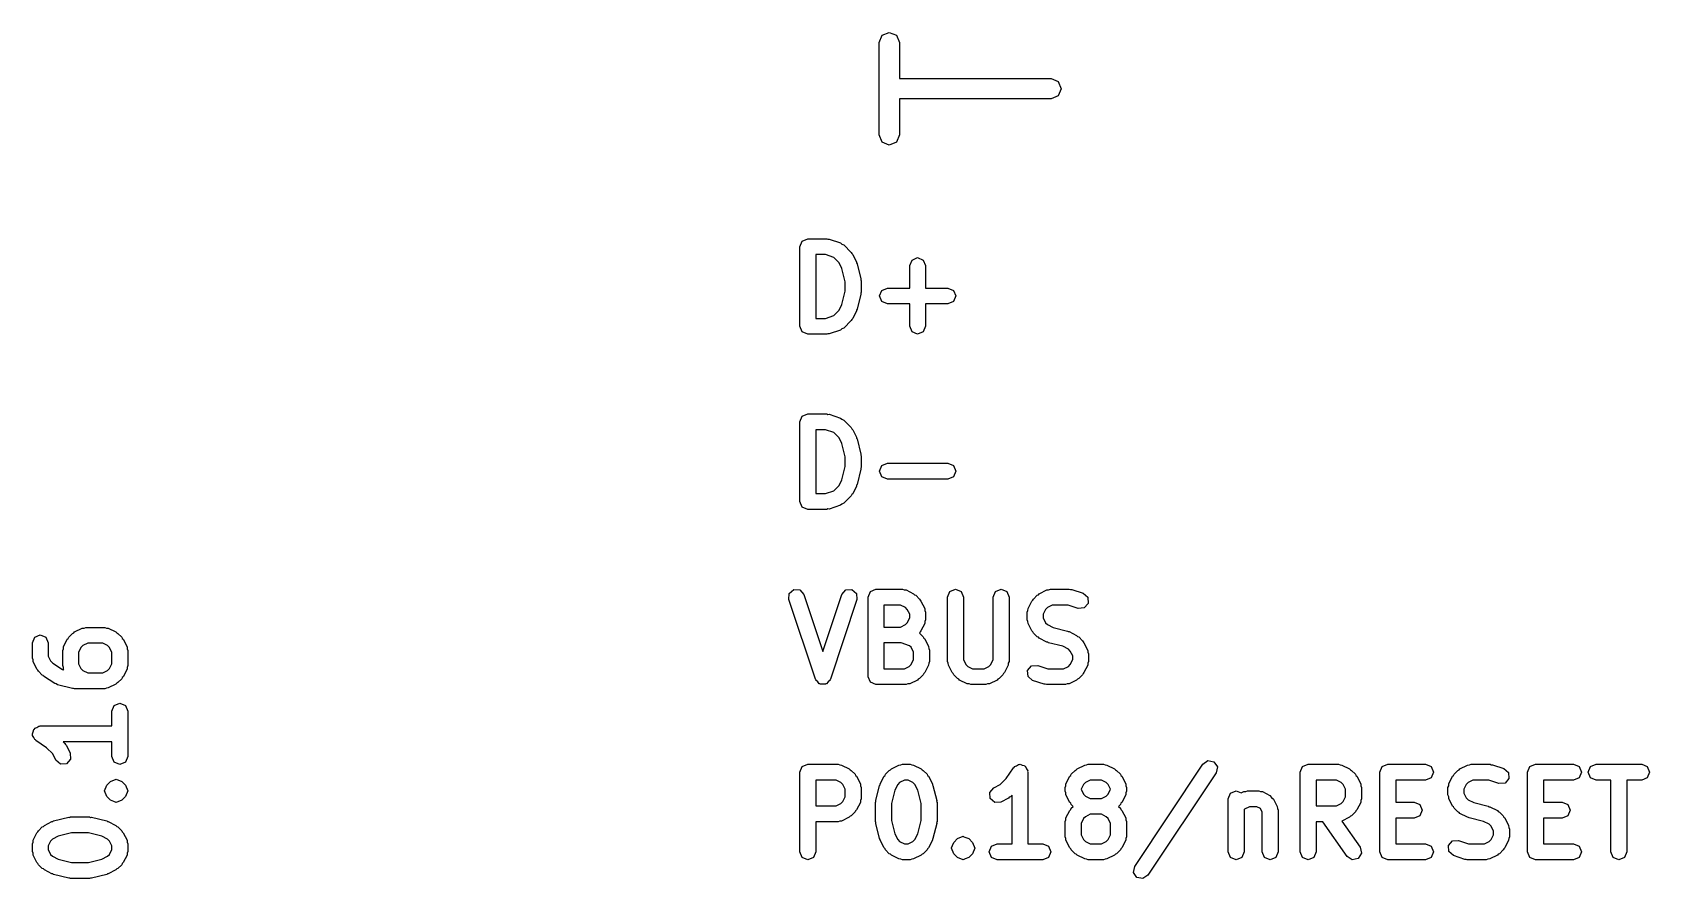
# Model space of a CAD drawing. Extents: x 39 to 89.1, y -126.8 to -88.
# Drawn here: x 49.95 to 60.11, y -99.57 to -94.26 of the extents above; entities that cross this region are included whole.
import ezdxf

# ---------------------------------------------------------------- set-up
doc = ezdxf.new("R2010")
doc.units = 0
doc.layers.add('BLACK', color=7, linetype='CONTINUOUS')

msp = doc.modelspace()

# ---------------------------------------------------------------- linework, layer by layer
at = {"layer": 'BLACK', "linetype": 'CONTINUOUS'}
for p, q in [((55.292, -94.2752), (55.3369, -94.2566)), ((55.3369, -94.2566), (55.3818, -94.2752)), ((55.2734, -94.3201), (55.292, -94.2752)), ((55.2734, -94.9006), (55.2734, -94.3201)), ((55.3818, -94.2752), (55.4004, -94.3201)), ((55.4004, -94.3201), (55.4004, -94.5468)), ((55.4004, -94.5468), (56.3529, -94.5468)), ((56.3529, -94.5468), (56.3978, -94.5654)), ((56.3978, -94.5654), (56.4164, -94.6103)), ((56.3529, -94.6738), (55.4004, -94.6738)), ((55.4004, -94.6738), (55.4004, -94.9006)), ((56.3978, -94.6552), (56.3529, -94.6738)), ((56.4164, -94.6103), (56.3978, -94.6552)), ((55.292, -94.9455), (55.2734, -94.9006)), ((55.3369, -94.9641), (55.292, -94.9455)), ((55.3818, -94.9455), (55.3369, -94.9641)), ((55.4004, -94.9006), (55.3818, -94.9455)), ((54.7747, -95.6022), (54.7893, -95.5668)), ((54.7893, -95.5668), (54.8247, -95.5522)), ((54.8247, -95.5522), (54.9437, -95.5522)), ((54.9437, -95.5522), (54.9513, -95.5553)), ((54.9513, -95.5553), (54.9595, -95.5547)), ((54.9595, -95.5547), (55.0309, -95.5786)), ((55.0309, -95.5786), (55.0397, -95.5862)), ((55.0397, -95.5862), (55.0505, -95.5906)), ((54.7747, -96.1022), (54.7747, -95.6022)), ((54.9356, -95.6522), (54.8747, -95.6522)), ((54.8747, -95.6522), (54.8747, -96.0522)), ((54.9881, -95.6697), (54.9356, -95.6522)), ((55.0217, -95.7032), (54.9881, -95.6697)), ((55.0505, -95.5906), (55.0981, -95.6383)), ((55.0981, -95.6383), (55.1013, -95.6459)), ((55.1013, -95.6459), (55.1075, -95.6513)), ((55.1075, -95.6513), (55.1313, -95.6989)), ((55.4651, -95.7212), (55.4798, -95.6859)), ((55.4798, -95.6859), (55.5151, -95.6712)), ((55.5151, -95.6712), (55.5505, -95.6859)), ((55.5505, -95.6859), (55.5651, -95.7212)), ((55.0394, -95.7387), (55.0217, -95.7032)), ((55.0604, -95.8226), (55.0394, -95.7387)), ((55.1313, -95.6989), (55.1317, -95.7045)), ((55.1317, -95.7045), (55.1351, -95.7091)), ((55.1351, -95.7091), (55.1589, -95.8043)), ((55.4651, -95.8617), (55.4651, -95.7212)), ((55.5651, -95.7212), (55.5651, -95.8617)), ((55.0394, -95.9657), (55.0604, -95.8817)), ((55.0604, -95.8817), (55.0604, -95.8226)), ((55.1589, -95.8043), (55.1579, -95.8106)), ((55.1579, -95.8106), (55.1604, -95.8165)), ((55.1604, -95.8879), (55.1579, -95.8938)), ((55.1604, -95.8165), (55.1604, -95.8879)), ((55.2747, -95.9117), (55.2893, -95.8764)), ((55.2893, -95.8764), (55.3247, -95.8617)), ((55.3247, -95.8617), (55.4651, -95.8617)), ((55.5651, -95.8617), (55.7056, -95.8617)), ((55.7056, -95.8617), (55.741, -95.8764)), ((55.741, -95.8764), (55.7556, -95.9117)), ((55.0217, -96.0011), (55.0394, -95.9657)), ((55.1589, -95.9), (55.1351, -95.9953)), ((55.1579, -95.8938), (55.1589, -95.9)), ((55.2893, -95.9471), (55.2747, -95.9117)), ((55.3247, -95.9617), (55.2893, -95.9471)), ((55.4651, -95.9617), (55.3247, -95.9617)), ((55.4651, -96.1022), (55.4651, -95.9617)), ((55.7056, -95.9617), (55.5651, -95.9617)), ((55.5651, -95.9617), (55.5651, -96.1022)), ((55.741, -95.9471), (55.7056, -95.9617)), ((55.7556, -95.9117), (55.741, -95.9471)), ((54.8747, -96.0522), (54.9356, -96.0522)), ((54.9356, -96.0522), (54.9881, -96.0347)), ((54.9881, -96.0347), (55.0217, -96.0011)), ((55.0981, -96.0661), (55.0505, -96.1137)), ((55.1013, -96.0585), (55.0981, -96.0661)), ((55.1075, -96.0531), (55.1013, -96.0585)), ((55.1313, -96.0055), (55.1075, -96.0531)), ((55.1317, -95.9998), (55.1313, -96.0055)), ((55.1351, -95.9953), (55.1317, -95.9998)), ((54.7893, -96.1375), (54.7747, -96.1022)), ((54.8247, -96.1522), (54.7893, -96.1375)), ((54.9437, -96.1522), (54.8247, -96.1522)), ((54.9513, -96.149), (54.9437, -96.1522)), ((54.9595, -96.1496), (54.9513, -96.149)), ((55.0309, -96.1258), (54.9595, -96.1496)), ((55.0397, -96.1182), (55.0309, -96.1258)), ((55.0505, -96.1137), (55.0397, -96.1182)), ((55.4798, -96.1375), (55.4651, -96.1022)), ((55.5151, -96.1522), (55.4798, -96.1375)), ((55.5505, -96.1375), (55.5151, -96.1522)), ((55.5651, -96.1022), (55.5505, -96.1375)), ((54.7747, -96.7021), (54.7893, -96.6667)), ((54.7747, -97.2021), (54.7747, -96.7021)), ((54.7893, -96.6667), (54.8247, -96.6521)), ((54.8247, -96.6521), (54.9437, -96.6521)), ((54.9437, -96.6521), (54.9513, -96.6552)), ((54.9513, -96.6552), (54.9595, -96.6547)), ((54.9595, -96.6547), (55.0309, -96.6785)), ((55.0309, -96.6785), (55.0397, -96.6861)), ((55.0397, -96.6861), (55.0505, -96.6905)), ((55.0505, -96.6905), (55.0981, -96.7382)), ((54.9356, -96.7521), (54.8747, -96.7521)), ((54.8747, -96.7521), (54.8747, -97.1521)), ((54.9881, -96.7696), (54.9356, -96.7521)), ((55.0217, -96.8031), (54.9881, -96.7696)), ((55.0394, -96.8386), (55.0217, -96.8031)), ((55.0981, -96.7382), (55.1013, -96.7458)), ((55.1013, -96.7458), (55.1075, -96.7512)), ((55.1075, -96.7512), (55.1313, -96.7988)), ((55.1313, -96.7988), (55.1317, -96.8044)), ((55.1317, -96.8044), (55.1351, -96.809)), ((55.0604, -96.9225), (55.0394, -96.8386)), ((55.1351, -96.809), (55.1589, -96.9043)), ((55.1589, -96.9043), (55.1579, -96.9105)), ((55.0394, -97.0656), (55.0604, -96.9817)), ((55.0604, -96.9817), (55.0604, -96.9225)), ((55.1589, -96.9999), (55.1351, -97.0952)), ((55.1579, -96.9105), (55.1604, -96.9164)), ((55.1604, -96.9878), (55.1579, -96.9937)), ((55.1579, -96.9937), (55.1589, -96.9999)), ((55.1604, -96.9164), (55.1604, -96.9878)), ((55.2747, -97.0116), (55.2893, -96.9763)), ((55.2893, -96.9763), (55.3247, -96.9616)), ((55.3247, -96.9616), (55.7056, -96.9616)), ((55.7056, -96.9616), (55.741, -96.9763)), ((55.741, -96.9763), (55.7556, -97.0116)), ((54.9881, -97.1346), (55.0217, -97.101)), ((55.0217, -97.101), (55.0394, -97.0656)), ((55.1313, -97.1054), (55.1075, -97.153)), ((55.1317, -97.0997), (55.1313, -97.1054)), ((55.1351, -97.0952), (55.1317, -97.0997)), ((55.2893, -97.047), (55.2747, -97.0116)), ((55.3247, -97.0616), (55.2893, -97.047)), ((55.7056, -97.0616), (55.3247, -97.0616)), ((55.741, -97.047), (55.7056, -97.0616)), ((55.7556, -97.0116), (55.741, -97.047)), ((54.7893, -97.2374), (54.7747, -97.2021)), ((54.8747, -97.1521), (54.9356, -97.1521)), ((54.9356, -97.1521), (54.9881, -97.1346)), ((55.0505, -97.2136), (55.0397, -97.2181)), ((55.0981, -97.166), (55.0505, -97.2136)), ((55.1013, -97.1584), (55.0981, -97.166)), ((55.1075, -97.153), (55.1013, -97.1584)), ((54.8247, -97.2521), (54.7893, -97.2374)), ((54.9437, -97.2521), (54.8247, -97.2521)), ((54.9513, -97.2489), (54.9437, -97.2521)), ((54.9595, -97.2495), (54.9513, -97.2489)), ((55.0309, -97.2257), (54.9595, -97.2495)), ((55.0397, -97.2181), (55.0309, -97.2257)), ((54.7058, -97.8178), (54.7085, -97.7796)), ((54.8725, -98.3178), (54.7058, -97.8178)), ((54.7085, -97.7796), (54.7374, -97.7546)), ((54.7374, -97.7546), (54.7756, -97.7573)), ((54.7756, -97.7573), (54.8007, -97.7862)), ((54.8007, -97.7862), (54.9199, -98.1439)), ((54.9199, -98.1439), (55.0391, -97.7862)), ((55.134, -97.8178), (54.9673, -98.3178)), ((55.0391, -97.7862), (55.0642, -97.7573)), ((55.0642, -97.7573), (55.1024, -97.7546)), ((55.1024, -97.7546), (55.1313, -97.7796)), ((55.1313, -97.7796), (55.134, -97.8178)), ((55.2032, -97.802), (55.2179, -97.7666)), ((55.2032, -98.302), (55.2032, -97.802)), ((55.2179, -97.7666), (55.2532, -97.752)), ((55.2532, -97.752), (55.4199, -97.752)), ((55.4199, -97.752), (55.4306, -97.7565)), ((55.4306, -97.7565), (55.4423, -97.7573)), ((55.4423, -97.7573), (55.4899, -97.7811)), ((55.4899, -97.7811), (55.4953, -97.7873)), ((55.4953, -97.7873), (55.5029, -97.7905)), ((55.5029, -97.7905), (55.5267, -97.8143)), ((55.5267, -97.8143), (55.5298, -97.8219)), ((55.5298, -97.8219), (55.536, -97.8273)), ((55.7032, -97.802), (55.7179, -97.7666)), ((55.7032, -98.2068), (55.7032, -97.802)), ((55.7179, -97.7666), (55.7532, -97.752)), ((55.7532, -97.752), (55.7886, -97.7666)), ((55.7886, -97.7666), (55.8032, -97.802)), ((55.8032, -97.802), (55.8032, -98.195)), ((55.9889, -97.802), (56.0036, -97.7666)), ((55.9889, -98.195), (55.9889, -97.802)), ((56.0036, -97.7666), (56.0389, -97.752)), ((56.0389, -97.752), (56.0743, -97.7666)), ((56.0743, -97.7666), (56.0889, -97.802)), ((56.0889, -97.802), (56.0889, -98.2068)), ((56.2323, -97.8273), (56.2385, -97.8219)), ((56.2385, -97.8219), (56.2417, -97.8143)), ((56.2417, -97.8143), (56.2655, -97.7905)), ((56.2655, -97.7905), (56.2731, -97.7873)), ((56.2731, -97.7873), (56.2785, -97.7811)), ((56.2785, -97.7811), (56.3261, -97.7573)), ((56.3261, -97.7573), (56.3377, -97.7565)), ((56.3377, -97.7565), (56.3485, -97.752)), ((56.3485, -97.752), (56.4675, -97.752)), ((56.4675, -97.752), (56.4751, -97.7551)), ((56.4751, -97.7551), (56.4833, -97.7546)), ((56.4833, -97.7546), (56.5547, -97.7784)), ((56.5547, -97.7784), (56.5837, -97.8034)), ((56.5837, -97.8034), (56.5864, -97.8416)), ((55.4081, -97.852), (55.3032, -97.852)), ((55.3032, -97.852), (55.3032, -97.9901)), ((55.4379, -97.8669), (55.4081, -97.852)), ((55.4502, -97.8792), (55.4379, -97.8669)), ((55.4651, -97.909), (55.4502, -97.8792)), ((55.4651, -97.9331), (55.4651, -97.909)), ((55.536, -97.8273), (55.5598, -97.8749)), ((55.5598, -97.8749), (55.5607, -97.8865)), ((55.5607, -97.8865), (55.5651, -97.8972)), ((55.5651, -97.8972), (55.5651, -97.9449)), ((56.2032, -97.8972), (56.2077, -97.8865)), ((56.2032, -97.9449), (56.2032, -97.8972)), ((56.2077, -97.8865), (56.2085, -97.8749)), ((56.2085, -97.8749), (56.2323, -97.8273)), ((56.3181, -97.8792), (56.3032, -97.909)), ((56.3032, -97.909), (56.3032, -97.9331)), ((56.3305, -97.8669), (56.3181, -97.8792)), ((56.3603, -97.852), (56.3305, -97.8669)), ((56.4594, -97.852), (56.3603, -97.852)), ((56.5231, -97.8732), (56.4594, -97.852)), ((56.5613, -97.8705), (56.5231, -97.8732)), ((56.5864, -97.8416), (56.5613, -97.8705)), ((50.2149, -98.0275), (50.2203, -98.0213)), ((50.2203, -98.0213), (50.2679, -97.9975)), ((50.2679, -97.9975), (50.2795, -97.9967)), ((50.2795, -97.9967), (50.2903, -97.9922)), ((50.2903, -97.9922), (50.4093, -97.9922)), ((50.4093, -97.9922), (50.4201, -97.9967)), ((50.4201, -97.9967), (50.4317, -97.9975)), ((50.4317, -97.9975), (50.4793, -98.0213)), ((50.4793, -98.0213), (50.4847, -98.0275)), ((55.3032, -97.9901), (55.4081, -97.9901)), ((55.4081, -97.9901), (55.4379, -97.9752)), ((55.4379, -97.9752), (55.4502, -97.9629)), ((55.4502, -97.9629), (55.4651, -97.9331)), ((55.5298, -98.0202), (55.5267, -98.0278)), ((55.536, -98.0148), (55.5298, -98.0202)), ((55.5598, -97.9672), (55.536, -98.0148)), ((55.5607, -97.9556), (55.5598, -97.9672)), ((55.5651, -97.9449), (55.5607, -97.9556)), ((56.2077, -97.9556), (56.2032, -97.9449)), ((56.2085, -97.9672), (56.2077, -97.9556)), ((56.2323, -98.0148), (56.2085, -97.9672)), ((56.2385, -98.0202), (56.2323, -98.0148)), ((56.2417, -98.0278), (56.2385, -98.0202)), ((56.3032, -97.9331), (56.3181, -97.9629)), ((56.3181, -97.9629), (56.3305, -97.9752)), ((56.3305, -97.9752), (56.3659, -97.9929)), ((56.3659, -97.9929), (56.4558, -98.0154)), ((56.4558, -98.0154), (56.4604, -98.0188)), ((56.4604, -98.0188), (56.4661, -98.0192)), ((56.4661, -98.0192), (56.5137, -98.043)), ((49.9545, -98.0898), (49.9692, -98.0545)), ((49.9545, -98.1851), (49.9545, -98.0898)), ((49.9692, -98.0545), (50.0045, -98.0398)), ((50.0045, -98.0398), (50.0399, -98.0545)), ((50.0399, -98.0545), (50.0545, -98.0898)), ((50.0545, -98.0898), (50.0545, -98.1733)), ((50.145, -98.1375), (50.1495, -98.1267)), ((50.1495, -98.1267), (50.1503, -98.1151)), ((50.1503, -98.1151), (50.1741, -98.0675)), ((50.1741, -98.0675), (50.1803, -98.0621)), ((50.1803, -98.0621), (50.1835, -98.0545)), ((50.1835, -98.0545), (50.2073, -98.0307)), ((50.2073, -98.0307), (50.2149, -98.0275)), ((50.2599, -98.1195), (50.245, -98.1493)), ((50.2723, -98.1071), (50.2599, -98.1195)), ((50.3021, -98.0922), (50.2723, -98.1071)), ((50.3975, -98.0922), (50.3021, -98.0922)), ((50.4273, -98.1071), (50.3975, -98.0922)), ((50.4396, -98.1195), (50.4273, -98.1071)), ((50.4545, -98.1493), (50.4396, -98.1195)), ((50.4847, -98.0275), (50.4923, -98.0307)), ((50.4923, -98.0307), (50.5161, -98.0545)), ((50.5161, -98.0545), (50.5192, -98.0621)), ((50.5192, -98.0621), (50.5255, -98.0675)), ((50.5255, -98.0675), (50.5493, -98.1151)), ((50.5493, -98.1151), (50.5501, -98.1267)), ((50.5501, -98.1267), (50.5545, -98.1375)), ((55.4118, -98.0901), (55.3032, -98.0901)), ((55.3032, -98.0901), (55.3032, -98.252)), ((55.4643, -98.1076), (55.4118, -98.0901)), ((55.474, -98.1173), (55.4643, -98.1076)), ((55.4889, -98.1471), (55.474, -98.1173)), ((55.5267, -98.0278), (55.5262, -98.0283)), ((55.5262, -98.0283), (55.5267, -98.0285)), ((55.5267, -98.0285), (55.5505, -98.0524)), ((55.5505, -98.0524), (55.5536, -98.06)), ((55.5536, -98.06), (55.5598, -98.0654)), ((55.5598, -98.0654), (55.5837, -98.113)), ((55.5837, -98.113), (55.5845, -98.1246)), ((55.5845, -98.1246), (55.5889, -98.1353)), ((56.2655, -98.0516), (56.2417, -98.0278)), ((56.2731, -98.0548), (56.2655, -98.0516)), ((56.2785, -98.061), (56.2731, -98.0548)), ((56.3261, -98.0848), (56.2785, -98.061)), ((56.3318, -98.0852), (56.3261, -98.0848)), ((56.3363, -98.0886), (56.3318, -98.0852)), ((56.4262, -98.1111), (56.3363, -98.0886)), ((56.4617, -98.1288), (56.4262, -98.1111)), ((56.5137, -98.043), (56.5191, -98.0492)), ((56.5191, -98.0492), (56.5267, -98.0524)), ((56.5267, -98.0524), (56.5505, -98.0762)), ((56.5505, -98.0762), (56.5536, -98.0838)), ((56.5536, -98.0838), (56.5598, -98.0892)), ((56.5598, -98.0892), (56.5837, -98.1368)), ((49.959, -98.1958), (49.9545, -98.1851)), ((49.9598, -98.2074), (49.959, -98.1958)), ((49.9836, -98.2551), (49.9598, -98.2074)), ((50.0545, -98.1733), (50.0694, -98.2031)), ((50.0694, -98.2031), (50.084, -98.2176)), ((50.084, -98.2176), (50.1441, -98.2577)), ((50.145, -98.2327), (50.145, -98.1375)), ((50.245, -98.1493), (50.245, -98.2209)), ((50.245, -98.2209), (50.2599, -98.2507)), ((50.4396, -98.2507), (50.4545, -98.2209)), ((50.4545, -98.2209), (50.4545, -98.1493)), ((50.5545, -98.1375), (50.5545, -98.2327)), ((55.4617, -98.2371), (55.474, -98.2248)), ((55.474, -98.2248), (55.4889, -98.195)), ((55.4889, -98.195), (55.4889, -98.1471)), ((55.5837, -98.2291), (55.5598, -98.2767)), ((55.5845, -98.2175), (55.5837, -98.2291)), ((55.5889, -98.2068), (55.5845, -98.2175)), ((55.5889, -98.1353), (55.5889, -98.2068)), ((55.7077, -98.2175), (55.7032, -98.2068)), ((55.7085, -98.2291), (55.7077, -98.2175)), ((55.7323, -98.2767), (55.7085, -98.2291)), ((55.8032, -98.195), (55.8181, -98.2248)), ((55.8181, -98.2248), (55.8305, -98.2371)), ((55.9617, -98.2371), (55.974, -98.2248)), ((55.974, -98.2248), (55.9889, -98.195)), ((56.0837, -98.2291), (56.0598, -98.2767)), ((56.0845, -98.2175), (56.0837, -98.2291)), ((56.0889, -98.2068), (56.0845, -98.2175)), ((56.474, -98.1411), (56.4617, -98.1288)), ((56.4617, -98.2371), (56.474, -98.2248)), ((56.4889, -98.1709), (56.474, -98.1411)), ((56.474, -98.2248), (56.4889, -98.195)), ((56.4889, -98.195), (56.4889, -98.1709)), ((56.5837, -98.2291), (56.5598, -98.2767)), ((56.5837, -98.1368), (56.5845, -98.1484)), ((56.5845, -98.2175), (56.5837, -98.2291)), ((56.5845, -98.1484), (56.5889, -98.1591)), ((56.5889, -98.2068), (56.5845, -98.2175)), ((56.5889, -98.1591), (56.5889, -98.2068)), ((49.9898, -98.2604), (49.9836, -98.2551)), ((49.993, -98.2681), (49.9898, -98.2604)), ((50.0168, -98.2919), (49.993, -98.2681)), ((50.0216, -98.2938), (50.0168, -98.2919)), ((50.0244, -98.2981), (50.0216, -98.2938)), ((50.0959, -98.3457), (50.0244, -98.2981)), ((50.1441, -98.2577), (50.1527, -98.2599)), ((50.1495, -98.2434), (50.145, -98.2327)), ((50.1503, -98.2551), (50.1495, -98.2434)), ((50.1527, -98.2599), (50.1503, -98.2551)), ((50.2599, -98.2507), (50.2722, -98.263)), ((50.2722, -98.263), (50.3021, -98.2779)), ((50.3021, -98.2779), (50.3975, -98.2779)), ((50.3975, -98.2779), (50.4273, -98.263)), ((50.4273, -98.263), (50.4396, -98.2507)), ((50.5161, -98.3157), (50.4923, -98.3395)), ((50.5192, -98.3081), (50.5161, -98.3157)), ((50.5255, -98.3027), (50.5192, -98.3081)), ((50.5493, -98.2551), (50.5255, -98.3027)), ((50.5501, -98.2434), (50.5493, -98.2551)), ((50.5545, -98.2327), (50.5501, -98.2434)), ((54.8749, -98.3206), (54.8725, -98.3178)), ((54.8752, -98.3244), (54.8749, -98.3206)), ((54.8871, -98.3347), (54.8752, -98.3244)), ((54.9646, -98.3244), (54.9526, -98.3347)), ((54.9649, -98.3206), (54.9646, -98.3244)), ((54.9673, -98.3178), (54.9649, -98.3206)), ((55.2179, -98.3374), (55.2032, -98.302)), ((55.3032, -98.252), (55.4319, -98.252)), ((55.4319, -98.252), (55.4617, -98.2371)), ((55.5137, -98.3229), (55.4661, -98.3467)), ((55.5191, -98.3167), (55.5137, -98.3229)), ((55.5267, -98.3135), (55.5191, -98.3167)), ((55.5505, -98.2897), (55.5267, -98.3135)), ((55.5536, -98.2821), (55.5505, -98.2897)), ((55.5598, -98.2767), (55.5536, -98.2821)), ((55.7385, -98.2821), (55.7323, -98.2767)), ((55.7417, -98.2897), (55.7385, -98.2821)), ((55.7655, -98.3135), (55.7417, -98.2897)), ((55.7731, -98.3167), (55.7655, -98.3135)), ((55.7785, -98.3229), (55.7731, -98.3167)), ((55.8261, -98.3467), (55.7785, -98.3229)), ((55.8305, -98.2371), (55.8603, -98.252)), ((55.8603, -98.252), (55.9319, -98.252)), ((55.9319, -98.252), (55.9617, -98.2371)), ((56.0137, -98.3229), (55.9661, -98.3467)), ((56.0191, -98.3167), (56.0137, -98.3229)), ((56.0267, -98.3135), (56.0191, -98.3167)), ((56.0505, -98.2897), (56.0267, -98.3135)), ((56.0536, -98.2821), (56.0505, -98.2897)), ((56.0598, -98.2767), (56.0536, -98.2821)), ((56.2058, -98.2624), (56.2309, -98.2335)), ((56.2085, -98.3006), (56.2058, -98.2624)), ((56.2374, -98.3256), (56.2085, -98.3006)), ((56.2309, -98.2335), (56.269, -98.2308)), ((56.3088, -98.3494), (56.2374, -98.3256)), ((56.269, -98.2308), (56.3328, -98.252)), ((56.3328, -98.252), (56.4319, -98.252)), ((56.4319, -98.252), (56.4617, -98.2371)), ((56.5137, -98.3229), (56.4661, -98.3467)), ((56.5191, -98.3167), (56.5137, -98.3229)), ((56.5267, -98.3135), (56.5191, -98.3167)), ((56.5505, -98.2897), (56.5267, -98.3135)), ((56.5536, -98.2821), (56.5505, -98.2897)), ((56.5598, -98.2767), (56.5536, -98.2821)), ((50.1044, -98.3474), (50.0959, -98.3457)), ((50.1115, -98.3526), (50.1044, -98.3474)), ((50.2067, -98.3764), (50.1115, -98.3526)), ((50.213, -98.3755), (50.2067, -98.3764)), ((50.2188, -98.3779), (50.213, -98.3755)), ((50.4093, -98.3779), (50.2188, -98.3779)), ((50.4201, -98.3735), (50.4093, -98.3779)), ((50.4317, -98.3727), (50.4201, -98.3735)), ((50.4793, -98.3488), (50.4317, -98.3727)), ((50.4847, -98.3426), (50.4793, -98.3488)), ((50.4923, -98.3395), (50.4847, -98.3426)), ((54.8975, -98.3467), (54.8871, -98.3347)), ((54.9013, -98.347), (54.8975, -98.3467)), ((54.9041, -98.3494), (54.9013, -98.347)), ((54.9199, -98.3483), (54.9041, -98.3494)), ((54.9357, -98.3494), (54.9199, -98.3483)), ((54.9385, -98.347), (54.9357, -98.3494)), ((54.9422, -98.3467), (54.9385, -98.347)), ((54.9526, -98.3347), (54.9422, -98.3467)), ((55.2532, -98.352), (55.2179, -98.3374)), ((55.4437, -98.352), (55.2532, -98.352)), ((55.4544, -98.3475), (55.4437, -98.352)), ((55.4661, -98.3467), (55.4544, -98.3475)), ((55.8377, -98.3475), (55.8261, -98.3467)), ((55.8485, -98.352), (55.8377, -98.3475)), ((55.9437, -98.352), (55.8485, -98.352)), ((55.9544, -98.3475), (55.9437, -98.352)), ((55.9661, -98.3467), (55.9544, -98.3475)), ((56.317, -98.3488), (56.3088, -98.3494)), ((56.3247, -98.352), (56.317, -98.3488)), ((56.4437, -98.352), (56.3247, -98.352)), ((56.4544, -98.3475), (56.4437, -98.352)), ((56.4661, -98.3467), (56.4544, -98.3475)), ((50.4545, -98.5184), (50.4692, -98.4831)), ((50.4545, -98.6113), (50.4545, -98.5184)), ((50.4692, -98.4831), (50.5045, -98.4684)), ((50.5045, -98.4684), (50.5399, -98.4831)), ((50.5399, -98.4831), (50.5545, -98.5184)), ((50.5545, -98.5184), (50.5545, -98.8041)), ((49.9601, -98.6478), (49.9629, -98.6335)), ((49.9629, -98.6335), (49.9672, -98.6307)), ((49.9672, -98.6307), (49.9692, -98.6259)), ((49.9692, -98.6259), (49.9826, -98.6203)), ((49.9826, -98.6203), (49.9947, -98.6122)), ((49.9947, -98.6122), (49.9998, -98.6132)), ((49.9998, -98.6132), (50.0045, -98.6113)), ((50.0045, -98.6113), (50.4545, -98.6113)), ((49.9545, -98.6613), (49.9601, -98.6478)), ((49.9565, -98.666), (49.9545, -98.6613)), ((49.9555, -98.6711), (49.9565, -98.666)), ((49.9636, -98.6832), (49.9555, -98.6711)), ((49.9692, -98.6966), (49.9636, -98.6832)), ((49.9739, -98.6986), (49.9692, -98.6966)), ((49.9768, -98.7029), (49.9739, -98.6986)), ((50.0441, -98.7477), (49.9768, -98.7029)), ((50.4545, -98.7113), (50.1491, -98.7113)), ((50.1491, -98.7113), (50.1589, -98.7211)), ((50.1589, -98.7211), (50.1621, -98.7288)), ((50.1621, -98.7288), (50.1683, -98.7341)), ((50.1683, -98.7341), (50.1921, -98.7818)), ((50.4545, -98.8041), (50.4545, -98.7113)), ((50.0825, -98.7861), (50.0441, -98.7477)), ((50.1027, -98.8265), (50.0825, -98.7861)), ((50.1316, -98.8516), (50.1027, -98.8265)), ((50.1948, -98.8199), (50.1698, -98.8488)), ((50.1921, -98.7818), (50.1948, -98.8199)), ((50.4692, -98.8395), (50.4545, -98.8041)), ((50.5545, -98.8041), (50.5399, -98.8395)), ((57.3069, -98.8504), (57.3387, -98.8291)), ((57.3387, -98.8291), (57.3762, -98.8365)), ((57.3762, -98.8365), (57.3975, -98.8683)), ((50.1698, -98.8488), (50.1316, -98.8516)), ((50.5045, -98.8541), (50.4692, -98.8395)), ((50.5399, -98.8395), (50.5045, -98.8541)), ((54.7747, -98.9019), (54.7893, -98.8665)), ((54.7747, -99.4019), (54.7747, -98.9019)), ((54.7893, -98.8665), (54.8247, -98.8519)), ((54.8247, -98.8519), (55.0151, -98.8519)), ((55.0151, -98.8519), (55.0259, -98.8564)), ((55.0259, -98.8564), (55.0375, -98.8572)), ((55.0375, -98.8572), (55.0851, -98.881)), ((55.0851, -98.881), (55.0905, -98.8872)), ((55.0905, -98.8872), (55.0981, -98.8904)), ((55.0981, -98.8904), (55.1219, -98.9142)), ((55.1219, -98.9142), (55.1251, -98.9218)), ((55.1251, -98.9218), (55.1313, -98.9272)), ((55.1313, -98.9272), (55.1551, -98.9748)), ((55.2799, -98.9748), (55.3037, -98.9272)), ((55.3037, -98.9272), (55.31, -98.9218)), ((55.31, -98.9218), (55.3131, -98.9142)), ((55.3131, -98.9142), (55.3369, -98.8904)), ((55.3369, -98.8904), (55.3445, -98.8872)), ((55.3445, -98.8872), (55.3499, -98.881)), ((55.3499, -98.881), (55.3975, -98.8572)), ((55.3975, -98.8572), (55.4091, -98.8564)), ((55.4091, -98.8564), (55.4199, -98.8519)), ((55.4199, -98.8519), (55.4675, -98.8519)), ((55.4675, -98.8519), (55.4783, -98.8564)), ((55.4783, -98.8564), (55.4899, -98.8572)), ((55.4899, -98.8572), (55.5375, -98.881)), ((55.5375, -98.881), (55.5429, -98.8872)), ((55.5429, -98.8872), (55.5505, -98.8904)), ((55.5505, -98.8904), (55.5743, -98.9142)), ((55.5743, -98.9142), (55.5774, -98.9218)), ((55.5774, -98.9218), (55.5837, -98.9272)), ((55.5837, -98.9272), (55.6075, -98.9748)), ((56.0715, -98.9415), (56.1164, -98.8742)), ((56.1164, -98.8742), (56.1207, -98.8713)), ((56.1207, -98.8713), (56.1226, -98.8665)), ((56.1226, -98.8665), (56.1361, -98.861)), ((56.1361, -98.861), (56.1482, -98.8529)), ((56.1482, -98.8529), (56.1532, -98.8539)), ((56.1532, -98.8539), (56.158, -98.8519)), ((56.158, -98.8519), (56.1714, -98.8575)), ((56.1714, -98.8575), (56.1857, -98.8603)), ((56.1857, -98.8603), (56.1886, -98.8646)), ((56.1886, -98.8646), (56.1933, -98.8665)), ((56.1933, -98.8665), (56.1989, -98.88)), ((56.1989, -98.88), (56.207, -98.8921)), ((56.207, -98.8921), (56.206, -98.8971)), ((56.206, -98.8971), (56.208, -98.9019)), ((56.208, -98.9019), (56.208, -99.3519)), ((56.4466, -98.9748), (56.4704, -98.9272)), ((56.4704, -98.9272), (56.4766, -98.9218)), ((56.4766, -98.9218), (56.4798, -98.9142)), ((56.4798, -98.9142), (56.5036, -98.8904)), ((56.5036, -98.8904), (56.5112, -98.8872)), ((56.5112, -98.8872), (56.5166, -98.881)), ((56.5166, -98.881), (56.5642, -98.8572)), ((56.5642, -98.8572), (56.5758, -98.8564)), ((56.5758, -98.8564), (56.5866, -98.8519)), ((56.5866, -98.8519), (56.6818, -98.8519)), ((56.6818, -98.8519), (56.6925, -98.8564)), ((56.6925, -98.8564), (56.7042, -98.8572)), ((56.7042, -98.8572), (56.7518, -98.881)), ((56.7518, -98.881), (56.7572, -98.8872)), ((56.7572, -98.8872), (56.7648, -98.8904)), ((56.7648, -98.8904), (56.7886, -98.9142)), ((56.7886, -98.9142), (56.7917, -98.9218)), ((56.7917, -98.9218), (56.7979, -98.9272)), ((56.7979, -98.9272), (56.8218, -98.9748)), ((56.8783, -99.4932), (57.3069, -98.8504)), ((57.3901, -98.9058), (56.9615, -99.5487)), ((57.3975, -98.8683), (57.3901, -98.9058)), ((57.9175, -98.9019), (57.9322, -98.8665)), ((57.9175, -99.4019), (57.9175, -98.9019)), ((57.9322, -98.8665), (57.9675, -98.8519)), ((57.9675, -98.8519), (58.158, -98.8519)), ((58.158, -98.8519), (58.1687, -98.8564)), ((58.1687, -98.8564), (58.1803, -98.8572)), ((58.1803, -98.8572), (58.228, -98.881)), ((58.228, -98.881), (58.2334, -98.8872)), ((58.2334, -98.8872), (58.241, -98.8904)), ((58.241, -98.8904), (58.2648, -98.9142)), ((58.2648, -98.9142), (58.2679, -98.9218)), ((58.2679, -98.9218), (58.2741, -98.9272)), ((58.2741, -98.9272), (58.2979, -98.9748)), ((58.4175, -98.9019), (58.4322, -98.8665)), ((58.4175, -99.4019), (58.4175, -98.9019)), ((58.4322, -98.8665), (58.4675, -98.8519)), ((58.4675, -98.8519), (58.7056, -98.8519)), ((58.7056, -98.8519), (58.741, -98.8665)), ((58.741, -98.9373), (58.7056, -98.9519)), ((58.741, -98.8665), (58.7556, -98.9019)), ((58.7556, -98.9019), (58.741, -98.9373)), ((58.8514, -98.9748), (58.8752, -98.9272)), ((58.8752, -98.9272), (58.8814, -98.9218)), ((58.8814, -98.9218), (58.8845, -98.9142)), ((58.8845, -98.9142), (58.9083, -98.8904)), ((58.9083, -98.8904), (58.9159, -98.8872)), ((58.9159, -98.8872), (58.9213, -98.881)), ((58.9213, -98.881), (58.969, -98.8572)), ((58.969, -98.8572), (58.9806, -98.8564)), ((58.9806, -98.8564), (58.9913, -98.8519)), ((58.9913, -98.8519), (59.1104, -98.8519)), ((59.1104, -98.8519), (59.118, -98.8551)), ((59.118, -98.8551), (59.1262, -98.8545)), ((59.1262, -98.8545), (59.1976, -98.8783)), ((59.1976, -98.8783), (59.2265, -98.9034)), ((59.2265, -98.9034), (59.2292, -98.9415)), ((59.3461, -98.9019), (59.3607, -98.8665)), ((59.3461, -99.4019), (59.3461, -98.9019)), ((59.3607, -98.8665), (59.3961, -98.8519)), ((59.3961, -98.8519), (59.6342, -98.8519)), ((59.6342, -98.8519), (59.6695, -98.8665)), ((59.6695, -98.9373), (59.6342, -98.9519)), ((59.6695, -98.8665), (59.6842, -98.9019)), ((59.6842, -98.9019), (59.6695, -98.9373)), ((59.727, -98.9019), (59.7417, -98.8665)), ((59.7417, -98.9373), (59.727, -98.9019)), ((59.7417, -98.8665), (59.777, -98.8519)), ((59.777, -98.9519), (59.7417, -98.9373)), ((59.777, -98.8519), (60.0627, -98.8519)), ((60.0627, -98.8519), (60.0981, -98.8665)), ((60.0981, -98.9373), (60.0627, -98.9519)), ((60.0981, -98.8665), (60.1127, -98.9019)), ((60.1127, -98.9019), (60.0981, -98.9373)), ((50.4069, -99.0184), (50.4216, -98.9831)), ((50.4216, -99.0538), (50.4069, -99.0184)), ((50.4216, -98.9831), (50.4454, -98.9592)), ((50.4216, -98.9831), (50.4216, -98.9831)), ((50.4454, -98.9592), (50.4807, -98.9446)), ((50.4454, -98.9592), (50.4454, -98.9592)), ((50.4454, -98.9592), (50.4454, -98.9592)), ((50.4807, -98.9446), (50.5161, -98.9592)), ((50.5161, -98.9592), (50.5399, -98.9831)), ((50.5399, -98.9831), (50.5545, -99.0184)), ((50.5545, -99.0184), (50.5399, -99.0538)), ((55.0033, -98.9519), (54.8747, -98.9519)), ((54.8747, -98.9519), (54.8747, -99.1138)), ((55.0331, -98.9668), (55.0033, -98.9519)), ((55.0455, -98.9791), (55.0331, -98.9668)), ((55.0604, -99.0089), (55.0455, -98.9791)), ((55.0604, -99.0568), (55.0604, -99.0089)), ((55.1551, -98.9748), (55.1559, -98.9864)), ((55.1559, -98.9864), (55.1604, -98.9971)), ((55.1604, -98.9971), (55.1604, -99.0686)), ((55.2523, -99.0803), (55.2761, -98.985)), ((55.2761, -98.985), (55.2795, -98.9804)), ((55.2795, -98.9804), (55.2799, -98.9748)), ((55.3718, -99.0146), (55.3508, -99.0985)), ((55.3896, -98.9791), (55.3718, -99.0146)), ((55.4019, -98.9668), (55.3896, -98.9791)), ((55.4317, -98.9519), (55.4019, -98.9668)), ((55.4557, -98.9519), (55.4317, -98.9519)), ((55.4855, -98.9668), (55.4557, -98.9519)), ((55.4978, -98.9791), (55.4855, -98.9668)), ((55.5156, -99.0146), (55.4978, -98.9791)), ((55.5366, -99.0985), (55.5156, -99.0146)), ((55.6075, -98.9748), (55.6079, -98.9804)), ((55.6079, -98.9804), (55.6113, -98.985)), ((55.6113, -98.985), (55.6351, -99.0803)), ((55.9677, -99.0289), (55.9928, -99)), ((55.9704, -99.0671), (55.9677, -99.0289)), ((55.9928, -99), (56.0331, -98.9799)), ((56.0331, -98.9799), (56.0715, -98.9415)), ((56.4413, -98.9971), (56.4458, -98.9864)), ((56.4413, -99.021), (56.4413, -98.9971)), ((56.4458, -99.0317), (56.4413, -99.021)), ((56.4458, -98.9864), (56.4466, -98.9748)), ((56.4466, -99.0433), (56.4458, -99.0317)), ((56.5562, -98.9791), (56.5413, -99.0089)), ((56.5413, -99.0089), (56.5413, -99.0091)), ((56.5413, -99.0091), (56.5562, -99.039)), ((56.5686, -98.9668), (56.5562, -98.9791)), ((56.5562, -99.039), (56.5686, -99.0513)), ((56.5984, -98.9519), (56.5686, -98.9668)), ((56.67, -98.9519), (56.5984, -98.9519)), ((56.6998, -98.9668), (56.67, -98.9519)), ((56.7121, -98.9791), (56.6998, -98.9668)), ((56.6998, -99.0513), (56.7121, -99.039)), ((56.727, -99.0089), (56.7121, -98.9791)), ((56.7121, -99.039), (56.727, -99.0091)), ((56.727, -99.0091), (56.727, -99.0089)), ((56.8218, -98.9748), (56.8226, -98.9864)), ((56.8226, -99.0317), (56.8218, -99.0433)), ((56.8226, -98.9864), (56.827, -98.9971)), ((56.827, -99.021), (56.8226, -99.0317)), ((56.827, -98.9971), (56.827, -99.021)), ((57.4651, -99.0686), (57.4798, -99.0332)), ((57.4798, -99.0332), (57.5151, -99.0186)), ((57.5151, -99.0186), (57.5477, -99.0321)), ((57.5477, -99.0321), (57.5642, -99.0239)), ((57.5642, -99.0239), (57.5758, -99.023)), ((57.5758, -99.023), (57.5866, -99.0186)), ((57.5866, -99.0186), (57.658, -99.0186)), ((57.658, -99.0186), (57.6687, -99.023)), ((57.6687, -99.023), (57.6803, -99.0238)), ((57.6803, -99.0238), (57.728, -99.0477)), ((58.1462, -98.9519), (58.0175, -98.9519)), ((58.0175, -98.9519), (58.0175, -99.1138)), ((58.176, -98.9668), (58.1462, -98.9519)), ((58.1883, -98.9791), (58.176, -98.9668)), ((58.2032, -99.0089), (58.1883, -98.9791)), ((58.2032, -99.0568), (58.2032, -99.0089)), ((58.2979, -98.9748), (58.2988, -98.9864)), ((58.2988, -98.9864), (58.3032, -98.9971)), ((58.3032, -98.9971), (58.3032, -99.0686)), ((58.7056, -98.9519), (58.5175, -98.9519)), ((58.5175, -98.9519), (58.5175, -99.09)), ((58.8461, -98.9971), (58.8505, -98.9864)), ((58.8461, -99.0448), (58.8461, -98.9971)), ((58.8505, -98.9864), (58.8514, -98.9748)), ((58.961, -98.9791), (58.9461, -99.0089)), ((58.9461, -99.0089), (58.9461, -99.033)), ((58.9461, -99.033), (58.961, -99.0628)), ((58.9733, -98.9668), (58.961, -98.9791)), ((59.0031, -98.9519), (58.9733, -98.9668)), ((59.1023, -98.9519), (59.0031, -98.9519)), ((59.166, -98.9731), (59.1023, -98.9519)), ((59.2042, -98.9704), (59.166, -98.9731)), ((59.2292, -98.9415), (59.2042, -98.9704)), ((59.6342, -98.9519), (59.4461, -98.9519)), ((59.4461, -98.9519), (59.4461, -99.09)), ((59.8699, -98.9519), (59.777, -98.9519)), ((59.8699, -99.4019), (59.8699, -98.9519)), ((60.0627, -98.9519), (59.9699, -98.9519)), ((59.9699, -98.9519), (59.9699, -99.4019)), ((50.4454, -99.0776), (50.4216, -99.0538)), ((50.4661, -99.0862), (50.4454, -99.0776)), ((50.4807, -99.0922), (50.4661, -99.0862)), ((50.5161, -99.0776), (50.4807, -99.0922)), ((50.4807, -99.0922), (50.4807, -99.0922)), ((50.4807, -99.0922), (50.4807, -99.0922)), ((50.5399, -99.0538), (50.5161, -99.0776)), ((50.5161, -99.0776), (50.5161, -99.0776)), ((50.5399, -99.0538), (50.5399, -99.0538)), ((54.8747, -99.1138), (55.0033, -99.1138)), ((55.0033, -99.1138), (55.0331, -99.0989)), ((55.0331, -99.0989), (55.0455, -99.0866)), ((55.0455, -99.0866), (55.0604, -99.0568)), ((55.1251, -99.1439), (55.1219, -99.1515)), ((55.1313, -99.1386), (55.1251, -99.1439)), ((55.1551, -99.0909), (55.1313, -99.1386)), ((55.1559, -99.0793), (55.1551, -99.0909)), ((55.1604, -99.0686), (55.1559, -99.0793)), ((55.2508, -99.0924), (55.2533, -99.0865)), ((55.2508, -99.2114), (55.2508, -99.0924)), ((55.2533, -99.0865), (55.2523, -99.0803)), ((55.3508, -99.0985), (55.3508, -99.2053)), ((55.5366, -99.2053), (55.5366, -99.0985)), ((55.6351, -99.0803), (55.6341, -99.0865)), ((55.6341, -99.0865), (55.6366, -99.0924)), ((55.6366, -99.0924), (55.6366, -99.2114)), ((55.9993, -99.0922), (55.9704, -99.0671)), ((56.0375, -99.0895), (55.9993, -99.0922)), ((56.0851, -99.0657), (56.0375, -99.0895)), ((56.0905, -99.0595), (56.0851, -99.0657)), ((56.0981, -99.0563), (56.0905, -99.0595)), ((56.108, -99.0464), (56.0981, -99.0563)), ((56.108, -99.3519), (56.108, -99.0464)), ((56.4704, -99.0909), (56.4466, -99.0433)), ((56.4466, -99.1891), (56.4704, -99.1414)), ((56.4766, -99.0963), (56.4704, -99.0909)), ((56.4704, -99.1414), (56.4766, -99.1361)), ((56.4798, -99.1039), (56.4766, -99.0963)), ((56.4766, -99.1361), (56.4798, -99.1285)), ((56.492, -99.1162), (56.4798, -99.1039)), ((56.4798, -99.1285), (56.492, -99.1162)), ((56.5686, -99.0513), (56.5984, -99.0662)), ((56.5984, -99.0662), (56.67, -99.0662)), ((56.67, -99.0662), (56.6998, -99.0513)), ((56.7886, -99.1039), (56.7763, -99.1162)), ((56.7763, -99.1162), (56.7886, -99.1285)), ((56.7917, -99.0963), (56.7886, -99.1039)), ((56.7886, -99.1285), (56.7917, -99.1361)), ((56.7979, -99.0909), (56.7917, -99.0963)), ((56.7917, -99.1361), (56.7979, -99.1414)), ((56.8218, -99.0433), (56.7979, -99.0909)), ((56.7979, -99.1414), (56.8218, -99.1891)), ((57.4651, -99.4019), (57.4651, -99.0686)), ((57.5686, -99.1335), (57.5651, -99.1369)), ((57.5651, -99.1369), (57.5651, -99.4019)), ((57.5984, -99.1186), (57.5686, -99.1335)), ((57.6462, -99.1186), (57.5984, -99.1186)), ((57.6683, -99.1296), (57.6462, -99.1186)), ((57.6794, -99.1518), (57.6683, -99.1296)), ((57.728, -99.0477), (57.7383, -99.0596)), ((57.7383, -99.0596), (57.7503, -99.07)), ((57.7503, -99.07), (57.7741, -99.1176)), ((57.7741, -99.1176), (57.775, -99.1292)), ((57.775, -99.1292), (57.7794, -99.14)), ((57.7794, -99.14), (57.7794, -99.4019)), ((58.0175, -99.1138), (58.1462, -99.1138)), ((58.1462, -99.1138), (58.176, -99.0989)), ((58.176, -99.0989), (58.1883, -99.0866)), ((58.1883, -99.0866), (58.2032, -99.0568)), ((58.2679, -99.1439), (58.2648, -99.1515)), ((58.2741, -99.1386), (58.2679, -99.1439)), ((58.2979, -99.0909), (58.2741, -99.1386)), ((58.2988, -99.0793), (58.2979, -99.0909)), ((58.3032, -99.0686), (58.2988, -99.0793)), ((58.5175, -99.09), (58.6342, -99.09)), ((58.6342, -99.09), (58.6695, -99.1046)), ((58.6695, -99.1046), (58.6842, -99.14)), ((58.6842, -99.14), (58.6695, -99.1754)), ((58.8505, -99.0555), (58.8461, -99.0448)), ((58.8514, -99.0671), (58.8505, -99.0555)), ((58.8752, -99.1147), (58.8514, -99.0671)), ((58.8814, -99.1201), (58.8752, -99.1147)), ((58.8845, -99.1277), (58.8814, -99.1201)), ((58.9083, -99.1515), (58.8845, -99.1277)), ((58.961, -99.0628), (58.9733, -99.0751)), ((58.9733, -99.0751), (59.0088, -99.0928)), ((59.0088, -99.0928), (59.0987, -99.1153)), ((59.0987, -99.1153), (59.1032, -99.1187)), ((59.1032, -99.1187), (59.1089, -99.1191)), ((59.1089, -99.1191), (59.1565, -99.1429)), ((59.1565, -99.1429), (59.1619, -99.1491)), ((59.4461, -99.09), (59.5627, -99.09)), ((59.5627, -99.09), (59.5981, -99.1046)), ((59.5981, -99.1046), (59.6127, -99.14)), ((59.6127, -99.14), (59.5981, -99.1754)), ((49.993, -99.2688), (50.0168, -99.245)), ((50.0168, -99.245), (50.0244, -99.2418)), ((50.0244, -99.2418), (50.0298, -99.2356)), ((50.0298, -99.2356), (50.0774, -99.2118)), ((50.0774, -99.2118), (50.0831, -99.2114)), ((50.0831, -99.2114), (50.0876, -99.208)), ((50.0876, -99.208), (50.1829, -99.1842)), ((50.1829, -99.1842), (50.1892, -99.1851)), ((50.1892, -99.1851), (50.195, -99.1827)), ((50.195, -99.1827), (50.3141, -99.1827)), ((50.3141, -99.1827), (50.3199, -99.1851)), ((50.3199, -99.1851), (50.3262, -99.1842)), ((50.3262, -99.1842), (50.4214, -99.208)), ((50.4214, -99.208), (50.426, -99.2114)), ((50.426, -99.2114), (50.4317, -99.2118)), ((50.4317, -99.2118), (50.4793, -99.2356)), ((50.4793, -99.2356), (50.4847, -99.2418)), ((50.4847, -99.2418), (50.4923, -99.245)), ((50.4923, -99.245), (50.5161, -99.2688)), ((55.0151, -99.2138), (54.8747, -99.2138)), ((54.8747, -99.2138), (54.8747, -99.4019)), ((55.0259, -99.2094), (55.0151, -99.2138)), ((55.0375, -99.2085), (55.0259, -99.2094)), ((55.0851, -99.1847), (55.0375, -99.2085)), ((55.0905, -99.1785), (55.0851, -99.1847)), ((55.0981, -99.1754), (55.0905, -99.1785)), ((55.1219, -99.1515), (55.0981, -99.1754)), ((55.2533, -99.2173), (55.2508, -99.2114)), ((55.2523, -99.2236), (55.2533, -99.2173)), ((55.2761, -99.3188), (55.2523, -99.2236)), ((55.3508, -99.2053), (55.3718, -99.2892)), ((55.5156, -99.2892), (55.5366, -99.2053)), ((55.6351, -99.2236), (55.6113, -99.3188)), ((55.6366, -99.2114), (55.6341, -99.2173)), ((55.6341, -99.2173), (55.6351, -99.2236)), ((56.4413, -99.2114), (56.4458, -99.2007)), ((56.4413, -99.3067), (56.4413, -99.2114)), ((56.4458, -99.2007), (56.4466, -99.1891)), ((56.5562, -99.1934), (56.5413, -99.2232)), ((56.5413, -99.2232), (56.5413, -99.2949)), ((56.5686, -99.1811), (56.5562, -99.1934)), ((56.5984, -99.1662), (56.5686, -99.1811)), ((56.67, -99.1662), (56.5984, -99.1662)), ((56.6998, -99.1811), (56.67, -99.1662)), ((56.7121, -99.1934), (56.6998, -99.1811)), ((56.727, -99.2232), (56.7121, -99.1934)), ((56.727, -99.2949), (56.727, -99.2232)), ((56.8218, -99.1891), (56.8226, -99.2007)), ((56.8226, -99.2007), (56.827, -99.2114)), ((56.827, -99.2114), (56.827, -99.3067)), ((57.6794, -99.4019), (57.6794, -99.1518)), ((58.0605, -99.2138), (58.0175, -99.2138)), ((58.0175, -99.2138), (58.0175, -99.4019)), ((58.2123, -99.4306), (58.0605, -99.2138)), ((58.1803, -99.2085), (58.179, -99.2086)), ((58.179, -99.2086), (58.2942, -99.3732)), ((58.228, -99.1847), (58.1803, -99.2085)), ((58.2334, -99.1785), (58.228, -99.1847)), ((58.241, -99.1754), (58.2334, -99.1785)), ((58.2648, -99.1515), (58.241, -99.1754)), ((58.6342, -99.19), (58.5175, -99.19)), ((58.5175, -99.19), (58.5175, -99.3519)), ((58.6695, -99.1754), (58.6342, -99.19)), ((58.9159, -99.1547), (58.9083, -99.1515)), ((58.9213, -99.1609), (58.9159, -99.1547)), ((58.969, -99.1847), (58.9213, -99.1609)), ((58.9746, -99.1851), (58.969, -99.1847)), ((58.9792, -99.1885), (58.9746, -99.1851)), ((59.0691, -99.211), (58.9792, -99.1885)), ((59.1046, -99.2287), (59.0691, -99.211)), ((59.1169, -99.241), (59.1046, -99.2287)), ((59.1318, -99.2709), (59.1169, -99.241)), ((59.1619, -99.1491), (59.1695, -99.1523)), ((59.1695, -99.1523), (59.1933, -99.1761)), ((59.1933, -99.1761), (59.1965, -99.1837)), ((59.1965, -99.1837), (59.2027, -99.1891)), ((59.2027, -99.1891), (59.2265, -99.2367)), ((59.2265, -99.2367), (59.2273, -99.2483)), ((59.5627, -99.19), (59.4461, -99.19)), ((59.4461, -99.19), (59.4461, -99.3519)), ((59.5981, -99.1754), (59.5627, -99.19)), ((49.9545, -99.3517), (49.959, -99.341)), ((49.959, -99.341), (49.9598, -99.3294)), ((49.9598, -99.3294), (49.9836, -99.2818)), ((49.9836, -99.2818), (49.9898, -99.2764)), ((49.9898, -99.2764), (49.993, -99.2688)), ((50.0694, -99.3337), (50.0545, -99.3635)), ((50.0818, -99.3214), (50.0694, -99.3337)), ((50.1172, -99.3037), (50.0818, -99.3214)), ((50.2012, -99.2827), (50.1172, -99.3037)), ((50.3079, -99.2827), (50.2012, -99.2827)), ((50.3918, -99.3037), (50.3079, -99.2827)), ((50.4273, -99.3214), (50.3918, -99.3037)), ((50.4396, -99.3337), (50.4273, -99.3214)), ((50.4545, -99.3635), (50.4396, -99.3337)), ((50.5161, -99.2688), (50.5192, -99.2764)), ((50.5192, -99.2764), (50.5255, -99.2818)), ((50.5255, -99.2818), (50.5493, -99.3294)), ((50.5493, -99.3294), (50.5501, -99.341)), ((50.5501, -99.341), (50.5545, -99.3517)), ((55.2795, -99.3234), (55.2761, -99.3188)), ((55.2799, -99.329), (55.2795, -99.3234)), ((55.3037, -99.3766), (55.2799, -99.329)), ((55.3718, -99.2892), (55.3896, -99.3247)), ((55.3896, -99.3247), (55.4019, -99.337)), ((55.4019, -99.337), (55.4317, -99.3519)), ((55.4557, -99.3519), (55.4855, -99.337)), ((55.4855, -99.337), (55.4978, -99.3247)), ((55.4978, -99.3247), (55.5156, -99.2892)), ((55.6075, -99.329), (55.5837, -99.3766)), ((55.6079, -99.3234), (55.6075, -99.329)), ((55.6113, -99.3188), (55.6079, -99.3234)), ((55.7336, -99.3623), (55.7417, -99.3427)), ((55.7417, -99.3427), (55.7655, -99.3189)), ((55.7655, -99.3189), (55.8008, -99.3043)), ((55.8008, -99.3043), (55.8008, -99.3043)), ((55.8008, -99.3043), (55.8061, -99.3065)), ((55.8061, -99.3065), (55.8362, -99.3189)), ((55.8362, -99.3189), (55.8362, -99.3189)), ((55.8362, -99.3189), (55.86, -99.3427)), ((55.86, -99.3427), (55.86, -99.3427)), ((55.86, -99.3427), (55.8747, -99.3781)), ((56.4458, -99.3174), (56.4413, -99.3067)), ((56.4466, -99.329), (56.4458, -99.3174)), ((56.4704, -99.3766), (56.4466, -99.329)), ((56.5413, -99.2949), (56.5562, -99.3247)), ((56.5562, -99.3247), (56.5686, -99.337)), ((56.5686, -99.337), (56.5984, -99.3519)), ((56.67, -99.3519), (56.6998, -99.337)), ((56.6998, -99.337), (56.7121, -99.3247)), ((56.7121, -99.3247), (56.727, -99.2949)), ((56.8218, -99.329), (56.7979, -99.3766)), ((56.8226, -99.3174), (56.8218, -99.329)), ((56.827, -99.3067), (56.8226, -99.3174)), ((58.8486, -99.3623), (58.8737, -99.3334)), ((58.8737, -99.3334), (58.9119, -99.3307)), ((58.9119, -99.3307), (58.9756, -99.3519)), ((59.0748, -99.3519), (59.1046, -99.337)), ((59.1046, -99.337), (59.1169, -99.3247)), ((59.1169, -99.3247), (59.1318, -99.2949)), ((59.1318, -99.2949), (59.1318, -99.2709)), ((59.2265, -99.329), (59.2027, -99.3766)), ((59.2273, -99.3174), (59.2265, -99.329)), ((59.2273, -99.2483), (59.2318, -99.259)), ((59.2318, -99.3067), (59.2273, -99.3174)), ((59.2318, -99.259), (59.2318, -99.3067)), ((49.9545, -99.3994), (49.9545, -99.3517)), ((49.959, -99.4101), (49.9545, -99.3994)), ((49.9598, -99.4217), (49.959, -99.4101)), ((49.9836, -99.4693), (49.9598, -99.4217)), ((50.0545, -99.3635), (50.0545, -99.3876)), ((50.0545, -99.3876), (50.0694, -99.4174)), ((50.0694, -99.4174), (50.0818, -99.4297)), ((50.0818, -99.4297), (50.1172, -99.4474)), ((50.1172, -99.4474), (50.2012, -99.4684)), ((50.3079, -99.4684), (50.3918, -99.4474)), ((50.3918, -99.4474), (50.4273, -99.4297)), ((50.4273, -99.4297), (50.4396, -99.4174)), ((50.4396, -99.4174), (50.4545, -99.3876)), ((50.4545, -99.3876), (50.4545, -99.3635)), ((50.5493, -99.4217), (50.5255, -99.4693)), ((50.5501, -99.4101), (50.5493, -99.4217)), ((50.5545, -99.3994), (50.5501, -99.4101)), ((50.5545, -99.3517), (50.5545, -99.3994)), ((54.7893, -99.4373), (54.7747, -99.4019)), ((54.8247, -99.4519), (54.7893, -99.4373)), ((54.86, -99.4373), (54.8247, -99.4519)), ((54.8747, -99.4019), (54.86, -99.4373)), ((55.31, -99.382), (55.3037, -99.3766)), ((55.3131, -99.3896), (55.31, -99.382)), ((55.3369, -99.4135), (55.3131, -99.3896)), ((55.3445, -99.4166), (55.3369, -99.4135)), ((55.3499, -99.4228), (55.3445, -99.4166)), ((55.3975, -99.4466), (55.3499, -99.4228)), ((55.4091, -99.4474), (55.3975, -99.4466)), ((55.4199, -99.4519), (55.4091, -99.4474)), ((55.4317, -99.3519), (55.4557, -99.3519)), ((55.4783, -99.4475), (55.4675, -99.4519)), ((55.4899, -99.4466), (55.4783, -99.4475)), ((55.5375, -99.4228), (55.4899, -99.4466)), ((55.5429, -99.4166), (55.5375, -99.4228)), ((55.5505, -99.4135), (55.5429, -99.4166)), ((55.5743, -99.3896), (55.5505, -99.4135)), ((55.5774, -99.382), (55.5743, -99.3896)), ((55.5837, -99.3766), (55.5774, -99.382)), ((55.727, -99.3781), (55.7276, -99.3766)), ((55.7417, -99.4135), (55.727, -99.3781)), ((55.7276, -99.3766), (55.7336, -99.3623)), ((55.7655, -99.4373), (55.7417, -99.4135)), ((55.7417, -99.4135), (55.7417, -99.4135)), ((55.8008, -99.4519), (55.7655, -99.4373)), ((55.7655, -99.4373), (55.7655, -99.4373)), ((55.8136, -99.4466), (55.8008, -99.4519)), ((55.8362, -99.4373), (55.8136, -99.4466)), ((55.86, -99.4135), (55.8362, -99.4373)), ((55.8747, -99.3781), (55.86, -99.4135)), ((55.9651, -99.4019), (55.9798, -99.3665)), ((55.9798, -99.4373), (55.9651, -99.4019)), ((55.9798, -99.3665), (56.0151, -99.3519)), ((56.0151, -99.4519), (55.9798, -99.4373)), ((56.0151, -99.3519), (56.108, -99.3519)), ((56.208, -99.3519), (56.3008, -99.3519)), ((56.3008, -99.3519), (56.3362, -99.3665)), ((56.3362, -99.4373), (56.3008, -99.4519)), ((56.3362, -99.3665), (56.3508, -99.4019)), ((56.3508, -99.4019), (56.3362, -99.4373)), ((56.4766, -99.382), (56.4704, -99.3766)), ((56.4798, -99.3896), (56.4766, -99.382)), ((56.5036, -99.4135), (56.4798, -99.3896)), ((56.5112, -99.4166), (56.5036, -99.4135)), ((56.5166, -99.4228), (56.5112, -99.4166)), ((56.5642, -99.4466), (56.5166, -99.4228)), ((56.5758, -99.4474), (56.5642, -99.4466)), ((56.5866, -99.4519), (56.5758, -99.4474)), ((56.5984, -99.3519), (56.67, -99.3519)), ((56.6925, -99.4475), (56.6818, -99.4519)), ((56.7042, -99.4466), (56.6925, -99.4475)), ((56.7518, -99.4228), (56.7042, -99.4466)), ((56.7572, -99.4166), (56.7518, -99.4228)), ((56.7648, -99.4135), (56.7572, -99.4166)), ((56.7886, -99.3896), (56.7648, -99.4135)), ((56.7917, -99.382), (56.7886, -99.3896)), ((56.7979, -99.3766), (56.7917, -99.382)), ((57.4798, -99.4373), (57.4651, -99.4019)), ((57.5151, -99.4519), (57.4798, -99.4373)), ((57.5505, -99.4373), (57.5151, -99.4519)), ((57.5651, -99.4019), (57.5505, -99.4373)), ((57.6941, -99.4373), (57.6794, -99.4019)), ((57.7294, -99.4519), (57.6941, -99.4373)), ((57.7648, -99.4373), (57.7294, -99.4519)), ((57.7794, -99.4019), (57.7648, -99.4373)), ((57.9322, -99.4373), (57.9175, -99.4019)), ((57.9675, -99.4519), (57.9322, -99.4373)), ((58.0029, -99.4373), (57.9675, -99.4519)), ((58.0175, -99.4019), (58.0029, -99.4373)), ((58.2445, -99.4511), (58.2123, -99.4306)), ((58.2819, -99.4429), (58.2445, -99.4511)), ((58.3025, -99.4106), (58.2819, -99.4429)), ((58.2942, -99.3732), (58.3025, -99.4106)), ((58.4322, -99.4373), (58.4175, -99.4019)), ((58.4175, -99.4019), (58.4175, -99.4019)), ((58.4675, -99.4519), (58.4322, -99.4373)), ((58.5175, -99.3519), (58.7056, -99.3519)), ((58.7056, -99.3519), (58.741, -99.3665)), ((58.741, -99.4373), (58.7056, -99.4519)), ((58.741, -99.3665), (58.7556, -99.4019)), ((58.7556, -99.4019), (58.741, -99.4373)), ((58.8514, -99.4005), (58.8486, -99.3623)), ((58.8803, -99.4255), (58.8514, -99.4005)), ((58.9517, -99.4493), (58.8803, -99.4255)), ((58.9756, -99.3519), (59.0748, -99.3519)), ((59.0973, -99.4475), (59.0866, -99.4519)), ((59.1089, -99.4466), (59.0973, -99.4475)), ((59.1565, -99.4228), (59.1089, -99.4466)), ((59.1619, -99.4166), (59.1565, -99.4228)), ((59.1695, -99.4135), (59.1619, -99.4166)), ((59.1933, -99.3896), (59.1695, -99.4135)), ((59.1965, -99.382), (59.1933, -99.3896)), ((59.2027, -99.3766), (59.1965, -99.382)), ((59.3607, -99.4373), (59.3461, -99.4019)), ((59.3461, -99.4019), (59.3461, -99.4019)), ((59.3961, -99.4519), (59.3607, -99.4373)), ((59.4461, -99.3519), (59.6342, -99.3519)), ((59.6342, -99.3519), (59.6695, -99.3665)), ((59.6695, -99.4373), (59.6342, -99.4519)), ((59.6695, -99.3665), (59.6842, -99.4019)), ((59.6842, -99.4019), (59.6695, -99.4373)), ((59.8845, -99.4373), (59.8699, -99.4019)), ((59.9199, -99.4519), (59.8845, -99.4373)), ((59.9552, -99.4373), (59.9199, -99.4519)), ((59.9699, -99.4019), (59.9552, -99.4373)), ((49.9898, -99.4747), (49.9836, -99.4693)), ((49.993, -99.4823), (49.9898, -99.4747)), ((50.0168, -99.5061), (49.993, -99.4823)), ((50.0244, -99.5093), (50.0168, -99.5061)), ((50.0298, -99.5155), (50.0244, -99.5093)), ((50.0774, -99.5393), (50.0298, -99.5155)), ((50.0831, -99.5397), (50.0774, -99.5393)), ((50.0876, -99.5431), (50.0831, -99.5397)), ((50.1829, -99.5669), (50.0876, -99.5431)), ((50.2012, -99.4684), (50.3079, -99.4684)), ((50.4214, -99.5431), (50.3262, -99.5669)), ((50.426, -99.5397), (50.4214, -99.5431)), ((50.4317, -99.5393), (50.426, -99.5397)), ((50.4793, -99.5155), (50.4317, -99.5393)), ((50.4847, -99.5093), (50.4793, -99.5155)), ((50.4923, -99.5061), (50.4847, -99.5093)), ((50.5161, -99.4823), (50.4923, -99.5061)), ((50.5192, -99.4747), (50.5161, -99.4823)), ((50.5255, -99.4693), (50.5192, -99.4747)), ((55.4675, -99.4519), (55.4199, -99.4519)), ((55.8008, -99.4519), (55.8008, -99.4519)), ((55.8008, -99.4519), (55.8008, -99.4519)), ((56.158, -99.4519), (56.0151, -99.4519)), ((56.3008, -99.4519), (56.158, -99.4519)), ((56.6818, -99.4519), (56.5866, -99.4519)), ((56.8709, -99.5308), (56.8783, -99.4932)), ((56.8922, -99.5626), (56.8709, -99.5308)), ((56.9615, -99.5487), (56.9297, -99.57)), ((58.7056, -99.4519), (58.4675, -99.4519)), ((58.9599, -99.4488), (58.9517, -99.4493)), ((58.9675, -99.4519), (58.9599, -99.4488)), ((59.0866, -99.4519), (58.9675, -99.4519)), ((59.6342, -99.4519), (59.3961, -99.4519)), ((50.1892, -99.566), (50.1829, -99.5669)), ((50.195, -99.5684), (50.1892, -99.566)), ((50.3141, -99.5684), (50.195, -99.5684)), ((50.3199, -99.566), (50.3141, -99.5684)), ((50.3262, -99.5669), (50.3199, -99.566)), ((56.9297, -99.57), (56.8922, -99.5626))]:
    msp.add_line(p, q, dxfattribs=at)

doc.saveas('drawing.dxf')
